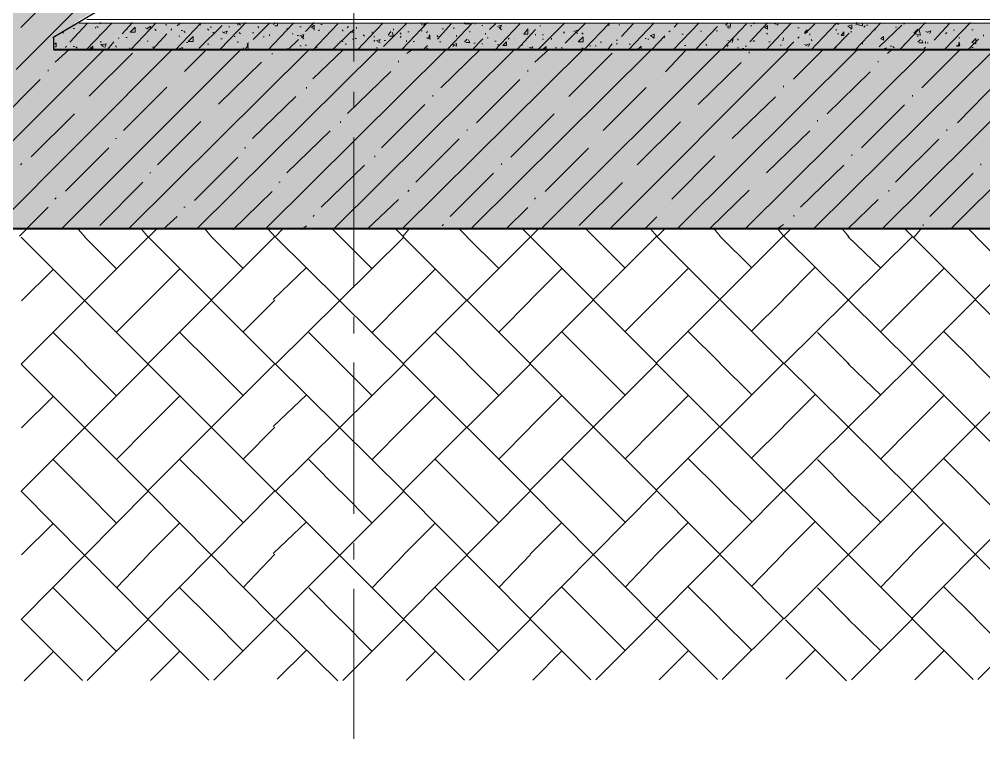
# Model space of a CAD drawing. Header units: millimetres. Extents: x -135211 to 49383, y -8033 to 228499.
# Drawn here: x -4711 to -1500, y 1045 to 3442 of the extents above; entities that cross this region are included whole.
import ezdxf

# ---------------------------------------------------------------- set-up
doc = ezdxf.new("R2010")
doc.units = ezdxf.units.MM
doc.layers.add('PDF _Геометрия', color=7, linetype='Continuous', true_color=0x1d1d1d)
doc.layers.add('PDF _Сплошная заливка', color=7, linetype='Continuous', true_color=0xffffff)

msp = doc.modelspace()

# ---------------------------------------------------------------- hatches: boundary and pattern name
at = {"layer": 'PDF _Сплошная заливка', "transparency": 33554559}
h = msp.add_hatch(color=256, dxfattribs=at)
h.paths.add_polyline_path([(-80645.6, 10962.5), (-80645.6, 10742.4), (-81547.2, 10742.4), (-81547.2, 10382.6), (-81543, 10382.6), (-81543, 10374.1), (-81538.8, 10374.1), (-81538.8, 10365.7), (-81534.5, 10365.7), (-81534.5, 10353), (-81530.3, 10353), (-81530.3, 10344.5), (-81526.1, 10344.5), (-81526.1, 10331.8), (-81521.8, 10331.8), (-81521.8, 10323.3), (-81517.6, 10323.3), (-81517.6, 10310.6), (-81513.4, 10310.6), (-81513.4, 10302.2), (-81509.1, 10302.2), (-81509.1, 10289.5), (-81504.9, 10289.5), (-81504.9, 10281), (-81500.7, 10281), (-81500.7, 10268.3), (-81496.4, 10268.3), (-81496.4, 10259.9), (-81492.2, 10259.9), (-81492.2, 10251.4), (-81488, 10251.4), (-81488, 10238.7), (-81483.7, 10238.7), (-81483.7, 10230.2), (-81479.5, 10230.2), (-81479.5, 10217.5), (-81475.3, 10217.5), (-81475.3, 10209.1), (-81471.1, 10209.1), (-81471.1, 10196.4), (-81466.8, 10196.4), (-81466.8, 10187.9), (-81462.6, 10187.9), (-81462.6, 10175.2), (-81458.4, 10175.2), (-81458.4, 10166.7), (-81454.1, 10166.7), (-81454.1, 10158.3), (-81428.7, 10166.7), (-81420.3, 10171), (-81407.6, 10175.2), (-81399.1, 10179.4), (-81386.4, 10183.7), (-81377.9, 10187.9), (-81365.2, 10192.1), (-81356.8, 10196.4), (-81344.1, 10200.6), (-81335.6, 10204.8), (-81322.9, 10209.1), (-81314.4, 10213.3), (-81301.7, 10217.5), (-81293.3, 10221.8), (-81280.6, 10226), (-81272.1, 10230.2), (-81259.4, 10234.5), (-81250.9, 10238.7), (-81238.2, 10242.9), (-81229.8, 10247.2), (-81217.1, 10251.4), (-81208.6, 10255.6), (-81195.9, 10259.9), (-81187.4, 10264.1), (-81174.7, 10268.3), (-81166.3, 10272.6), (-81153.6, 10276.8), (-81145.1, 10281), (-81132.4, 10285.2), (-81123.9, 10289.5), (-81111.2, 10293.7), (-81102.8, 10297.9), (-81090.1, 10302.2), (-81081.6, 10306.4), (-81068.9, 10310.6), (-81060.4, 10314.9), (-81047.7, 10319.1), (-81039.3, 10323.3), (-81026.6, 10327.6), (-81018.1, 10331.8), (-81005.4, 10336), (-80996.9, 10340.3), (-80984.2, 10344.5), (-80975.8, 10348.7), (-80950.4, 10357.2), (-80941.9, 10361.4), (-80929.2, 10365.7), (-80920.8, 10369.9), (-80908.1, 10374.1), (-80899.6, 10378.4), (-80886.9, 10382.6), (-80878.4, 10386.8), (-80865.7, 10391.1), (-80857.3, 10395.3), (-80844.6, 10399.5), (-80836.1, 10403.8), (-80823.4, 10408), (-80814.9, 10412.2), (-80802.2, 10416.5), (-80793.8, 10420.7), (-80781.1, 10424.9), (-80772.6, 10429.2), (-80759.9, 10433.4), (-80751.4, 10437.6), (-80738.7, 10441.9), (-80730.3, 10446.1), (-80717.6, 10450.3), (-80709.1, 10454.6), (-80696.4, 10458.8), (-80687.9, 10463), (-80675.2, 10467.3), (-80666.8, 10471.5), (-80654.1, 10475.7), (-80645.6, 10480), (-80632.9, 10484.2), (-80624.4, 10488.4), (-80611.7, 10492.7), (-80603.3, 10496.9), (-80590.6, 10501.1), (-80582.1, 10505.4), (-80569.4, 10509.6), (-80560.9, 10513.8), (-80548.2, 10518.1), (-80539.8, 10522.3), (-80527.1, 10526.5), (-80518.6, 10530.8), (-80505.9, 10535), (-80497.4, 10539.2), (-80472, 10547.7), (-80463.6, 10551.9), (-80450.9, 10556.2), (-80442.4, 10560.4), (-80429.7, 10564.6), (-80421.2, 10568.9), (-80408.6, 10573.1), (-80400.1, 10577.3), (-80387.4, 10581.6), (-80378.9, 10585.8), (-80366.2, 10590), (-80357.8, 10594.3), (-80345.1, 10598.5), (-80336.6, 10602.7), (-80323.9, 10607), (-80315.4, 10611.2), (-80302.7, 10615.4), (-80294.3, 10619.7), (-80281.6, 10623.9), (-80273.1, 10628.1), (-80260.4, 10632.4), (-80251.9, 10636.6), (-80239.2, 10640.8), (-80230.8, 10645.1), (-80218.1, 10649.3), (-80209.6, 10653.5), (-80196.9, 10657.8), (-80188.4, 10662), (-80175.7, 10666.2), (-80167.3, 10670.5), (-80154.6, 10674.7), (-80146.1, 10678.9), (-80133.4, 10683.2), (-80124.9, 10687.4), (-80112.2, 10691.6), (-80103.8, 10695.9), (-80091.1, 10700.1), (-80082.6, 10704.3), (-80069.9, 10708.6), (-80061.4, 10712.8), (-80048.7, 10717), (-80040.3, 10721.3), (-80027.6, 10725.5), (-79968.3, 10725.5), (-79968.3, 10962.5)])
h.paths.add_polyline_path([(-5237.7, 7131.6), (-5237.7, 6979.2), (-5538.2, 6979.2), (-5538.2, 6716.8), (-5796.5, 6716.8), (-5796.5, 6475.5), (-5550.9, 6475.5), (-5550.9, 6581.3), (-5538.2, 6585.5), (-4793.2, 6958.1), (-4784.8, 6958.1), (-4784.8, 6966.5), (-4810.2, 6991.9), (-4814.4, 6991.9), (-4814.4, 7000.4), (-4839.8, 7025.8), (-4844, 7025.8), (-4844, 7034.3), (-4869.4, 7059.7), (-4873.7, 7059.7), (-4873.7, 7068.1), (-4899.1, 7093.5), (-4903.3, 7093.5), (-4903.3, 7102), (-4932.9, 7131.6)])
h.paths.add_polyline_path([(-87846.1, 8223.7), (-87846.1, 7863.9), (-88739.2, 7863.9), (-88705.4, 7847), (-88701.1, 7842.8), (-88667.3, 7825.8), (-88663, 7821.6), (-88629.2, 7804.7), (-88624.9, 7800.4), (-88582.6, 7779.3), (-88578.4, 7775), (-88544.5, 7758.1), (-88540.3, 7753.9), (-88506.4, 7736.9), (-88502.2, 7732.7), (-88459.8, 7711.5), (-88455.6, 7707.3), (-88421.8, 7690.4), (-88417.5, 7686.1), (-88383.7, 7669.2), (-88379.4, 7665), (-88337.1, 7643.8), (-88332.9, 7639.6), (-88299, 7622.6), (-88294.8, 7618.4), (-88260.9, 7601.5), (-88256.7, 7597.3), (-88214.3, 7576.1), (-88210.1, 7571.9), (-88176.2, 7554.9), (-88172, 7550.7), (-88138.1, 7533.8), (-88133.9, 7529.5), (-88100, 7512.6), (-88095.8, 7508.4), (-88095.8, 7042.7), (-87596.3, 7042.7), (-87596.3, 7707.3), (-87587.8, 7711.5), (-87579.4, 7720), (-87570.9, 7724.2), (-87558.2, 7736.9), (-87549.7, 7741.2), (-87537, 7753.9), (-87528.6, 7758.1), (-87515.9, 7770.8), (-87507.4, 7775), (-87494.7, 7787.7), (-87486.2, 7792), (-87473.5, 7804.7), (-87465.1, 7808.9), (-87452.4, 7821.6), (-87443.9, 7825.8), (-87431.2, 7838.5), (-87422.7, 7842.8), (-87410, 7855.5), (-87401.6, 7859.7), (-87388.9, 7872.4), (-87380.4, 7876.6), (-87367.7, 7889.3), (-87359.3, 7893.6), (-87346.6, 7906.3), (-87338.1, 7910.5), (-87325.4, 7923.2), (-87316.9, 7927.4), (-87304.2, 7940.1), (-87295.8, 7944.4), (-87283.1, 7957.1), (-87274.6, 7961.3), (-87261.9, 7974), (-87253.4, 7978.2), (-87240.7, 7990.9), (-87232.3, 7995.2), (-87219.6, 8007.9), (-87211.1, 8012.1), (-87198.4, 8024.8), (-87189.9, 8029), (-87177.2, 8041.7), (-87168.8, 8046), (-87156.1, 8058.7), (-87147.6, 8062.9), (-87134.9, 8075.6), (-87126.4, 8079.8), (-87113.7, 8092.5), (-87105.3, 8096.8), (-87092.6, 8109.5), (-87084.1, 8113.7), (-87071.4, 8126.4), (-87062.9, 8130.6), (-87050.2, 8143.3), (-87041.8, 8147.5), (-87029.1, 8160.2), (-87020.6, 8164.5), (-87007.9, 8177.2), (-86999.4, 8181.4), (-86986.7, 8194.1), (-86978.3, 8198.3), (-86965.6, 8211), (-86957.1, 8215.3), (-86948.6, 8223.7)])
h.paths.add_polyline_path([(-263.8, 5616.2), (-263.8, 5396.1), (-14.1, 5396.1), (-14.1, 5616.2)])
h.paths.add_polyline_path([(-83346.3, 10022.8), (-83346.3, 9663), (-84247.9, 9663), (-84247.9, 9303.2), (-84243.7, 9303.2), (-84243.7, 9294.7), (-84239.5, 9294.7), (-84239.5, 9286.2), (-84235.2, 9286.2), (-84235.2, 9273.5), (-84231, 9273.5), (-84231, 9265.1), (-84226.8, 9265.1), (-84226.8, 9252.4), (-84222.5, 9252.4), (-84222.5, 9243.9), (-84218.3, 9243.9), (-84218.3, 9231.2), (-84214.1, 9231.2), (-84214.1, 9222.7), (-84209.8, 9222.7), (-84209.8, 9210.1), (-84205.6, 9210.1), (-84205.6, 9201.6), (-84201.4, 9201.6), (-84201.4, 9188.9), (-84197.1, 9188.9), (-84197.1, 9180.4), (-84192.9, 9180.4), (-84192.9, 9172), (-84188.7, 9172), (-84188.7, 9159.3), (-84184.4, 9159.3), (-84184.4, 9150.8), (-84180.2, 9150.8), (-84180.2, 9138.1), (-84176, 9138.1), (-84176, 9129.6), (-84171.7, 9129.6), (-84171.7, 9116.9), (-84167.5, 9116.9), (-84167.5, 9108.5), (-84163.3, 9108.5), (-84163.3, 9095.8), (-84159.1, 9095.8), (-84159.1, 9087.3), (-84154.8, 9087.3), (-84154.8, 9078.8), (-84142.1, 9083.1), (-84133.7, 9087.3), (-84121, 9091.5), (-84112.5, 9095.8), (-84099.8, 9100), (-84091.3, 9104.2), (-84078.6, 9108.5), (-84070.2, 9112.7), (-84057.5, 9116.9), (-84049, 9121.2), (-84036.3, 9125.4), (-84027.8, 9129.6), (-84015.1, 9133.9), (-84006.7, 9138.1), (-83994, 9142.3), (-83985.5, 9146.6), (-83972.8, 9150.8), (-83964.3, 9155), (-83951.6, 9159.3), (-83943.2, 9163.5), (-83930.5, 9167.7), (-83922, 9172), (-83909.3, 9176.2), (-83900.8, 9180.4), (-83888.1, 9184.7), (-83879.7, 9188.9), (-83867, 9193.1), (-83858.5, 9197.4), (-83845.8, 9201.6), (-83837.3, 9205.8), (-83824.6, 9210.1), (-83816.2, 9214.3), (-83803.5, 9218.5), (-83795, 9222.7), (-83782.3, 9227), (-83765.4, 9235.4), (-83752.7, 9239.7), (-83744.2, 9243.9), (-83731.5, 9248.1), (-83723, 9252.4), (-83710.3, 9256.6), (-83701.9, 9260.8), (-83689.2, 9265.1), (-83680.7, 9269.3), (-83668, 9273.5), (-83659.5, 9277.8), (-83646.8, 9282), (-83638.4, 9286.2), (-83625.7, 9290.5), (-83617.2, 9294.7), (-83604.5, 9298.9), (-83596.1, 9303.2), (-83583.4, 9307.4), (-83574.9, 9311.6), (-83562.2, 9315.9), (-83553.7, 9320.1), (-83541, 9324.3), (-83532.6, 9328.6), (-83519.9, 9332.8), (-83511.4, 9337), (-83498.7, 9341.3), (-83490.2, 9345.5), (-83477.5, 9349.7), (-83469.1, 9354), (-83456.4, 9358.2), (-83447.9, 9362.4), (-83435.2, 9366.7), (-83426.7, 9370.9), (-83414, 9375.1), (-83405.6, 9379.4), (-83397.1, 9379.4), (-83397.1, 8846), (-82897.6, 8846), (-82897.6, 9582.6), (-82872.2, 9591), (-82863.7, 9595.3), (-82851, 9599.5), (-82842.6, 9603.7), (-82829.9, 9608), (-82821.4, 9612.2), (-82808.7, 9616.4), (-82800.2, 9620.7), (-82787.5, 9624.9), (-82779.1, 9629.1), (-82766.4, 9633.4), (-82757.9, 9637.6), (-82745.2, 9641.8), (-82736.7, 9646.1), (-82724, 9650.3), (-82715.6, 9654.5), (-82702.9, 9658.8), (-82694.4, 9663), (-82681.7, 9667.2), (-82673.2, 9671.5), (-82660.5, 9675.7), (-82652.1, 9679.9), (-82639.4, 9684.2), (-82630.9, 9688.4), (-82618.2, 9692.6), (-82609.7, 9696.9), (-82597, 9701.1), (-82588.6, 9705.3), (-82575.9, 9709.6), (-82567.4, 9713.8), (-82554.7, 9718), (-82546.3, 9722.3), (-82533.6, 9726.5), (-82525.1, 9730.7), (-82512.4, 9735), (-82503.9, 9739.2), (-82491.2, 9743.4), (-82482.8, 9747.6), (-82470.1, 9751.9), (-82461.6, 9756.1), (-82448.9, 9760.3), (-82440.4, 9764.6), (-82427.7, 9768.8), (-82419.3, 9773), (-82406.6, 9777.3), (-82398.1, 9781.5), (-82385.4, 9785.7), (-82376.9, 9790), (-82364.2, 9794.2), (-82355.8, 9794.2), (-82355.8, 9806.9), (-82360, 9806.9), (-82360, 9819.6), (-82364.2, 9819.6), (-82364.2, 9828.1), (-82368.5, 9828.1), (-82368.5, 9840.8), (-82372.7, 9840.8), (-82372.7, 9849.2), (-82376.9, 9849.2), (-82376.9, 9861.9), (-82381.2, 9861.9), (-82381.2, 9870.4), (-82385.4, 9870.4), (-82385.4, 9883.1), (-82389.6, 9883.1), (-82389.6, 9895.8), (-82393.9, 9895.8), (-82393.9, 9904.3), (-82398.1, 9904.3), (-82398.1, 9917), (-82402.3, 9917), (-82402.3, 9925.4), (-82406.6, 9925.4), (-82406.6, 9938.1), (-82410.8, 9938.1), (-82410.8, 9946.6), (-82415, 9946.6), (-82415, 9959.3), (-82419.3, 9959.3), (-82419.3, 9972), (-82423.5, 9972), (-82423.5, 9980.5), (-82427.7, 9980.5), (-82427.7, 9993.2), (-82432, 9993.2), (-82432, 10001.6), (-82436.2, 10001.6), (-82436.2, 10014.3), (-82440.4, 10014.3), (-82440.4, 10022.8)])
h.paths.add_polyline_path([(-4568.9, 3770.6), (-4568.9, 3601.2), (-4848.3, 3601.2), (-4848.3, 3279.5), (-4602.7, 3279.5), (-4602.7, 3385.3), (-4577.3, 3398), (-4573.1, 3402.3), (-4556.2, 3410.7), (-4551.9, 3415), (-4535, 3423.4), (-4530.8, 3427.7), (-4513.8, 3436.1), (-4509.6, 3440.4), (-4492.7, 3448.8), (-4488.4, 3453.1), (-4471.5, 3461.5), (-4467.3, 3465.8), (-4450.3, 3474.2), (-4446.1, 3478.5), (-4429.2, 3486.9), (-4424.9, 3491.2), (-4408, 3499.6), (-4403.8, 3503.9), (-4386.8, 3512.3), (-4382.6, 3516.6), (-4365.7, 3525), (-4361.5, 3529.3), (-4344.5, 3537.7), (-4340.3, 3542), (-4323.4, 3550.4), (-4319.1, 3554.7), (-4302.2, 3563.1), (-4298, 3567.4), (-4281, 3575.8), (-4276.8, 3580.1), (-4259.9, 3588.5), (-4255.6, 3592.8), (-4238.7, 3601.2), (-4234.5, 3605.5), (-4217.5, 3613.9), (-4213.3, 3618.2), (-4196.4, 3626.6), (-4192.1, 3630.9), (-4175.2, 3639.3), (-4171, 3647.8), (-4192.1, 3669), (-4196.4, 3669), (-4196.4, 3677.4), (-4221.8, 3702.8), (-4226, 3702.8), (-4226, 3711.3), (-4251.4, 3736.7), (-4255.6, 3736.7), (-4255.6, 3745.2), (-4281, 3770.6)])
h.paths.add_polyline_path([(-5237.7, 11330.8), (-5237.7, 11178.4), (-5538.2, 11178.4), (-5538.2, 10962.5), (-5796.5, 10962.5), (-5796.5, 10725.5), (-5550.9, 10725.5), (-5550.9, 10780.5), (-5538.2, 10784.8), (-4793.2, 11157.3), (-4784.8, 11157.3), (-4784.8, 11165.7), (-4810.2, 11191.1), (-4814.4, 11191.1), (-4814.4, 11199.6), (-4839.8, 11225), (-4844, 11225), (-4844, 11233.5), (-4869.4, 11258.9), (-4873.7, 11258.9), (-4873.7, 11267.3), (-4899.1, 11292.7), (-4903.3, 11292.7), (-4903.3, 11301.2), (-4932.9, 11330.8)])
h.paths.add_polyline_path([(-79807.5, 6149.5), (-79807.5, 5772.8), (-79557.7, 5772.8), (-79557.7, 6149.5)])
h.paths.add_polyline_path([(-14.1, 12884.4), (-14.1, 13102), (-263.8, 13102), (-263.8, 12884.4)])
h.paths.add_polyline_path([(-263.8, 8905.3), (-263.8, 8685.1), (-14.1, 8685.1), (-14.1, 8905.3)])
h.paths.add_polyline_path([(-90546.8, 6716.8), (-90913.4, 6716.8), (-90913.4, 6475.5), (-90673.7, 6479.7), (-90661, 6484), (-90652.6, 6488.2), (-90639.9, 6492.4), (-90631.4, 6496.7), (-90618.7, 6500.9), (-90610.2, 6505.1), (-90597.5, 6509.4), (-90589.1, 6513.6), (-90576.4, 6517.8), (-90567.9, 6522.1), (-90555.2, 6526.3), (-90546.8, 6530.5), (-90534.1, 6534.7), (-90525.6, 6539), (-90512.9, 6543.2), (-90504.4, 6547.4), (-90491.7, 6551.7), (-90483.3, 6555.9), (-90470.6, 6560.1), (-90462.1, 6564.4), (-90449.4, 6568.6), (-90440.9, 6572.8), (-90428.2, 6577.1), (-90419.8, 6581.3), (-90407.1, 6585.5), (-90398.6, 6589.8), (-90385.9, 6594), (-90377.4, 6598.2), (-90364.7, 6602.5), (-90356.3, 6606.7), (-90343.6, 6610.9), (-90335.1, 6615.2), (-90322.4, 6619.4), (-90313.9, 6623.6), (-90301.2, 6627.9), (-90292.8, 6632.1), (-90280.1, 6636.3), (-90271.6, 6640.6), (-90258.9, 6644.8), (-90250.4, 6649), (-90237.7, 6653.3), (-90229.3, 6657.5), (-90216.6, 6661.7), (-90208.1, 6666), (-90195.4, 6670.2), (-90186.9, 6674.4), (-90174.2, 6678.7), (-90165.8, 6682.9), (-90153.1, 6687.1), (-90144.6, 6691.4), (-90131.9, 6695.6), (-90123.4, 6699.8), (-90110.7, 6704.1), (-90102.3, 6708.3), (-90089.6, 6712.5), (-90081.1, 6716.8), (-90068.4, 6721), (-90059.9, 6725.2), (-90047.3, 6729.5), (-90038.8, 6733.7), (-90026.1, 6737.9), (-90017.6, 6742.2), (-90004.9, 6746.4), (-89996.5, 6750.6), (-89983.8, 6754.9), (-89975.3, 6759.1), (-89962.6, 6763.3), (-89954.1, 6767.6), (-89941.4, 6771.8), (-89933, 6776), (-89920.3, 6780.3), (-89911.8, 6784.5), (-89899.1, 6788.7), (-89890.6, 6788.7), (-89890.6, 6797.2), (-89894.9, 6797.2), (-89894.9, 6805.7), (-89899.1, 6805.7), (-89899.1, 6814.1), (-89903.3, 6818.4), (-89907.6, 6818.4), (-89907.6, 6826.8), (-89911.8, 6826.8), (-89911.8, 6835.3), (-89916, 6839.5), (-89920.3, 6839.5), (-89920.3, 6848), (-89924.5, 6848), (-89924.5, 6856.5), (-89928.7, 6856.5), (-89928.7, 6864.9), (-89933, 6869.2), (-89937.2, 6869.2), (-89937.2, 6877.6), (-89941.4, 6877.6), (-89941.4, 6886.1), (-89945.7, 6890.3), (-89949.9, 6890.3), (-89949.9, 6898.8), (-89954.1, 6898.8), (-89954.1, 6907.3), (-89958.4, 6907.3), (-89958.4, 6915.7), (-89962.6, 6920), (-89966.8, 6920), (-89966.8, 6928.4), (-89971.1, 6928.4), (-89971.1, 6936.9), (-89975.3, 6941.1), (-89979.5, 6941.1), (-89979.5, 6949.6), (-89983.8, 6949.6), (-89983.8, 6958.1), (-89988, 6958.1), (-89988, 6966.5), (-89992.2, 6970.8), (-89996.5, 6970.8), (-89996.5, 6979.2), (-90000.7, 6979.2), (-90000.7, 6987.7), (-90004.9, 6991.9), (-90009.2, 6991.9), (-90009.2, 7000.4), (-90013.4, 7000.4), (-90013.4, 7008.9), (-90017.6, 7008.9), (-90017.6, 7017.3), (-90021.9, 7021.6), (-90026.1, 7021.6), (-90026.1, 7030), (-90030.3, 7030), (-90030.3, 7038.5), (-90034.6, 7042.7), (-90038.8, 7042.7), (-90038.8, 7051.2), (-90043, 7051.2), (-90043, 7059.7), (-90047.3, 7059.7), (-90047.3, 7068.1), (-90051.5, 7072.3), (-90055.7, 7072.3), (-90055.7, 7080.8), (-90059.9, 7080.8), (-90059.9, 7089.3), (-90064.2, 7093.5), (-90068.4, 7093.5), (-90068.4, 7102), (-90072.6, 7102), (-90072.6, 7110.4), (-90076.9, 7110.4), (-90076.9, 7118.9), (-90081.1, 7123.1), (-90085.3, 7123.1), (-90085.3, 7131.6), (-90089.6, 7131.6), (-90089.6, 7140.1), (-90093.8, 7144.3), (-90546.8, 7144.3)])
h = msp.add_hatch(color=256, dxfattribs=at)
h.paths.add_polyline_path([(-4848.3, 3343), (-4848.3, 3428.5), (-7594.2, 3428.5), (-7594.2, 3343)])
h.paths.add_polyline_path([(-103, 3343), (-103, 3428.5), (-4529.2, 3428.5), (-4539.2, 3423.4), (-4543.5, 3419.2), (-4560.4, 3410.7), (-4564.6, 3406.5), (-4581.6, 3398), (-4585.8, 3393.8), (-4602.7, 3385.3), (-4602.7, 3343)])
h = msp.add_hatch(color=256, dxfattribs=at)
h.paths.add_polyline_path([(-50950.6, 2746.2), (-50950.6, 3341.5), (-104045.4, 3341.5), (-104045.4, 2746.2)])
h.paths.add_polyline_path([(-26352.2, 3341.5), (-26352.2, 2746.2), (646.3, 2746.2), (646.3, 3341.5), (-4602.7, 3341.5), (-4602.7, 3279.5), (-4848.3, 3279.5), (-4848.3, 3341.5)])
h.paths.add_polyline_path([(-26398.8, 2746.2), (-26398.8, 3341.5), (-50899.8, 3341.5), (-50899.8, 2746.2)])

# ---------------------------------------------------------------- linework, layer by layer
at = {"layer": 'PDF _Геометрия', "color": 7, "lineweight": 40}
for points in [[(-96.7, 5392.7), (-96.7, 3339.6), (-4596.3, 3339.6)], [(-26349.7, 2744.6), (649.1, 2744.6), (649.1, 3341.5), (149.8, 3341.5)]]:
    msp.add_lwpolyline(points, dxfattribs=at)
at = {"layer": 'PDF _Геометрия', "color": 7, "lineweight": 9}
for points in [[(-3597.5, 3301.5), (-3597.5, 3801)], [(-4596.3, 3339.6), (-96.7, 3339.6), (-96.7, 3428.5), (-96.7, 3441.2), (-4486.9, 3441.2)], [(-96.7, 3428.5), (-4512.2, 3428.5)], [(251.1, 3341.6), (640.3, 3341.6), (640.3, 2744.7), (-104032.8, 2744.7)], [(-3597.5, 3149), (-3597.5, 3199.8)], [(-3597.5, 2547.9), (-3597.5, 3047.4)], [(-3597.5, 2395.5), (-3597.5, 2450.6)], [(-3597.5, 1794.4), (-3597.5, 2298.1)], [(-3597.5, 1642), (-3597.5, 1697)], [(-3597.5, 1045.1), (-3597.5, 1544.7)]]:
    msp.add_lwpolyline(points, dxfattribs=at)
at = {"layer": 'PDF _Геометрия', "lineweight": 9}
for points in [[(-4721.6, 3274.8), (-4255.6, 3740.4)], [(-4706.3, 3413.9), (-4562.7, 3557.8)], [(-4542.9, 3365.8), (-4483.7, 3429.3)], [(-4531.5, 3410.7), (-4527.6, 3410.7)], [(-4489.3, 3338.8), (-4404.7, 3427.7)], [(-4457.4, 3416), (-4457.4, 3411.8)], [(-4452.6, 3418.2), (-4448.6, 3414)], [(-4443.8, 3426.5), (-4439.8, 3430.7)], [(-4368.5, 3392.9), (-4334.6, 3431)], [(-4352.1, 3412.1), (-4352.1, 3407.9)], [(-4340.2, 3340.6), (-4255.6, 3429.5)], [(-4334.6, 3405.7), (-4334.6, 3405.7)], [(-4290.6, 3413.1), (-4281.9, 3408.9)], [(-4285.8, 3410.5), (-4273.1, 3419), (-4277.1, 3406.3)], [(-4259.5, 3408.4), (-4255.6, 3404.1)], [(-4224.4, 3422.7), (-4220.5, 3422.7)], [(-4206.9, 3405.5), (-4202.9, 3409.7)], [(-4202.9, 3426.6), (-4202.9, 3426.6)], [(-4191.2, 3340), (-4106.4, 3429)], [(-4185.3, 3419.5), (-4176.6, 3427.9)], [(-4176.6, 3426.1), (-4176.6, 3426.1)], [(-4171.8, 3404.8), (-4167.8, 3404.8)], [(-4112.3, 3345.3), (-4036.2, 3421.5)], [(-4110.4, 3422.9), (-4106.4, 3422.9)], [(-4084.1, 3409.6), (-4080.1, 3405.4)], [(-4075.3, 3415.6), (-4071.3, 3415.6)], [(-4042.1, 3341.9), (-3957.3, 3430.8)], [(-4013.9, 3416.8), (-4009.9, 3416.8)], [(-3983.6, 3422.3), (-3983.6, 3426.5)], [(-3978.8, 3426.9), (-3974.8, 3422.6)], [(-3933.1, 3374.2), (-3878.3, 3429.2)], [(-3917.4, 3417.2), (-3913.4, 3412.9)], [(-3884.3, 3338.8), (-3799.3, 3427.7)], [(-3864.7, 3422.8), (-3860.8, 3431.2)], [(-3860.7, 3420.3), (-3852, 3420.3), (-3852, 3428.7)], [(-3820.9, 3411.1), (-3816.9, 3406.8)], [(-3820.9, 3409.2), (-3816.9, 3409.2)], [(-3777, 3416.8), (-3773, 3416.8)], [(-3758.5, 3401.4), (-3729.1, 3431)], [(-3735.2, 3338.2), (-3650.2, 3427.1)], [(-3729.1, 3409.9), (-3729.1, 3405.6)], [(-3715.6, 3402.9), (-3711.6, 3407.1)], [(-3706.8, 3423.9), (-3702.8, 3423.9)], [(-3636.6, 3406.1), (-3632.6, 3401.9)], [(-3619.1, 3413.7), (-3615.1, 3417.9)], [(-3588.8, 3411.4), (-3588.8, 3415.6)], [(-3585.4, 3340), (-3501, 3428.9)], [(-3498.5, 3351.1), (-3422.1, 3427.3)], [(-3465.9, 3409.5), (-3465.9, 3405.2)], [(-3436.3, 3341.8), (-3351.9, 3430.8)], [(-3373.4, 3431.1), (-3369.4, 3422.6)], [(-3364.6, 3420), (-3360.6, 3428.5)], [(-3364.6, 3426.7), (-3360.6, 3422.4)], [(-3319.1, 3376), (-3272.9, 3426.8)], [(-3303.2, 3410.4), (-3299.2, 3410.4)], [(-3287.2, 3341.3), (-3202.7, 3430.2)], [(-3264.1, 3410.2), (-3264.1, 3414.5)], [(-3229, 3426.5), (-3229, 3430.7)], [(-3228.2, 3426.1), (-3211.5, 3426.1), (-3215.5, 3430.3)], [(-3193.9, 3425.8), (-3193.9, 3430)], [(-3171.6, 3421), (-3167.6, 3421)], [(-3145.3, 3407.5), (-3123.7, 3428.6)], [(-3129.4, 3338.2), (-3044.8, 3427.1)], [(-3119, 3417.9), (-3106.2, 3422.2), (-3110.2, 3409.5)], [(-3115, 3415.5), (-3106.2, 3407.1)], [(-3110.2, 3419.8), (-3106.2, 3419.8)], [(-3055.2, 3339.5), (-2992.1, 3407.2)], [(-2984.3, 3340), (-2895.6, 3428.8)], [(-2978.6, 3419.6), (-2974.6, 3419.6)], [(-2893.4, 3362.1), (-2825.4, 3429.9)], [(-2864.5, 3400.7), (-2851.7, 3405), (-2855.7, 3396.6)], [(-2831.3, 3339.5), (-2746.5, 3428.3)], [(-2807.9, 3412.6), (-2807.9, 3412.6)], [(-2790.3, 3416.5), (-2790.3, 3416.5)], [(-2750.5, 3422.2), (-2746.5, 3422.2)], [(-2728.9, 3411), (-2728.9, 3411)], [(-2715.4, 3423.4), (-2711.4, 3423.4)], [(-2705.9, 3384.4), (-2667.5, 3426.8)], [(-2682.2, 3341.3), (-2597.3, 3430.1)], [(-2548.7, 3399.5), (-2544.6, 3403.7)], [(-2533.2, 3340.7), (-2448.1, 3429.6)], [(-2531.2, 3415.9), (-2518.3, 3428.6)], [(-2458.9, 3341.8), (-2386.7, 3418)], [(-2374.5, 3337.6), (-2290.2, 3426.5)], [(-2360.4, 3421.6), (-2351.6, 3430.1)], [(-2355.7, 3419.1), (-2342.8, 3419.1), (-2342.8, 3427.5)], [(-2351.6, 3410.8), (-2351.6, 3415)], [(-2346.9, 3412.9), (-2342.8, 3412.9)], [(-2279.5, 3366.3), (-2220, 3429.8)], [(-2276.7, 3420.1), (-2272.7, 3420.1)], [(-2267.9, 3426.4), (-2263.9, 3430.7)], [(-2225.5, 3339.4), (-2141, 3428.3)], [(-2197.7, 3429.3), (-2193.7, 3425.1)], [(-2188.9, 3422.6), (-2184.9, 3426.8)], [(-2118.7, 3413.2), (-2114.7, 3413.2)], [(-2095.9, 3392.9), (-2062.1, 3426.7)], [(-2076.4, 3338.8), (-1991.9, 3427.7)], [(-1991.9, 3404.7), (-1991.9, 3409)], [(-1987.1, 3425.7), (-1983.1, 3425.7)], [(-1943.3, 3410.2), (-1939.2, 3410.2), (-1952.1, 3418.7), (-1939.2, 3423), (-1939.2, 3410.2)], [(-1927.3, 3340.6), (-1842.7, 3429.5)], [(-1925.7, 3422.6), (-1921.7, 3431.1), (-1925.7, 3426.9)], [(-1921.1, 3424.2), (-1904.1, 3419.9), (-1904.1, 3428.4)], [(-1899.4, 3415.5), (-1895.4, 3419.7)], [(-1890.6, 3422), (-1886.6, 3422)], [(-1877.8, 3409.1), (-1877.8, 3409.1)], [(-1864.3, 3406.4), (-1860.3, 3406.4)], [(-1848.3, 3350.1), (-1772.5, 3422.1)], [(-1794.1, 3415.8), (-1790.1, 3415.8)], [(-1778.3, 3342.5), (-1693.6, 3431.3)], [(-1767.8, 3426.1), (-1763.8, 3426.1), (-1763.8, 3430.4)], [(-1732.8, 3395.7), (-1719.9, 3408.3)], [(-1728.1, 3393.1), (-1711.1, 3388.9), (-1715.1, 3405.8)], [(-1693.6, 3409.8), (-1693.6, 3409.8)], [(-1665.5, 3372.4), (-1614.6, 3427.5)], [(-1629.2, 3341.9), (-1544.4, 3430.8)], [(-1601.1, 3405.9), (-1597.1, 3405.9)], [(-1539.7, 3407.1), (-1535.6, 3407.1)], [(-1509.3, 3404.7), (-1509.3, 3404.7)], [(-4566.6, 3396.9), (-4562.7, 3396.9)], [(-4553.9, 3373.2), (-4553.9, 3373.2)], [(-4443.8, 3390.3), (-4439.8, 3390.3)], [(-4396, 3393.7), (-4396, 3393.7)], [(-4382.4, 3378.8), (-4378.4, 3378.8)], [(-4356.1, 3380.6), (-4352.1, 3380.6)], [(-4267.2, 3342.3), (-4220.5, 3393.1)], [(-4255.6, 3389), (-4255.6, 3389)], [(-4180.6, 3385.6), (-4176.6, 3385.6)], [(-4163, 3402.2), (-4159.1, 3397.9)], [(-4066.5, 3398.4), (-4062.6, 3394.2)], [(-4040.2, 3376.8), (-4036.2, 3376.8)], [(-4036.2, 3400.2), (-4027.5, 3395.9)], [(-4031.4, 3397.6), (-4018.7, 3401.8), (-4022.7, 3393.3)], [(-3996.3, 3384.4), (-3992.4, 3384.4)], [(-3978.8, 3397.3), (-3974.8, 3393)], [(-3934.9, 3396.4), (-3930.9, 3396.4)], [(-3899.8, 3383), (-3895.9, 3383)], [(-3878.3, 3391.1), (-3878.3, 3386.9)], [(-3815.9, 3340.8), (-3781.8, 3374.6)], [(-3803.3, 3393.8), (-3799.3, 3393.8)], [(-3785.8, 3387.3), (-3781.8, 3387.3)], [(-3776.9, 3387), (-3764.2, 3391.2), (-3768.2, 3378.5)], [(-3773, 3384.6), (-3764.2, 3376.1)], [(-3768.2, 3384.6), (-3764.2, 3384.6)], [(-3685.3, 3381.2), (-3685.3, 3381.2)], [(-3665.9, 3342.1), (-3606.3, 3401.3)], [(-3601.5, 3375.8), (-3597.5, 3375.8)], [(-3592.7, 3377.5), (-3588.8, 3377.5)], [(-3566.4, 3389.6), (-3562.4, 3385.4)], [(-3536.1, 3400), (-3536.1, 3395.7)], [(-3531.3, 3382.8), (-3527.3, 3382.8)], [(-3531.3, 3367.8), (-3527.3, 3372)], [(-3522.5, 3369.8), (-3509.8, 3374), (-3513.8, 3365.6)], [(-3483.4, 3388.4), (-3474.7, 3401.2)], [(-3478.7, 3385.9), (-3465.9, 3385.9), (-3469.9, 3398.6)], [(-3443.6, 3396.2), (-3439.6, 3392)], [(-3443.6, 3381.1), (-3439.6, 3385.4)], [(-3417.3, 3399.9), (-3413.3, 3399.9)], [(-3373.4, 3403.3), (-3369.4, 3403.3)], [(-3355.8, 3396.8), (-3351.9, 3401.1)], [(-3355.8, 3379.7), (-3343.1, 3375.5), (-3347.1, 3388.2)], [(-3351.8, 3377.4), (-3343.1, 3385.9), (-3347.1, 3390.1)], [(-3320.7, 3387.7), (-3316.8, 3383.5)], [(-3255.3, 3388.9), (-3255.3, 3384.7)], [(-3229, 3367), (-3220.3, 3375.5)], [(-3224.2, 3364.4), (-3211.5, 3364.4), (-3215.5, 3373)], [(-3211.5, 3402.6), (-3211.5, 3398.3)], [(-3205.9, 3338.2), (-3167.6, 3376.3)], [(-3158.8, 3391.2), (-3158.8, 3395.5)], [(-3154, 3380.2), (-3150.1, 3380.2)], [(-3083.9, 3375.1), (-3079.9, 3379.3)], [(-3062.3, 3379), (-3062.3, 3379)], [(-3018.4, 3388.9), (-3018.4, 3388.9)], [(-2992.1, 3388.4), (-2992.1, 3392.7)], [(-2969.8, 3389.8), (-2965.8, 3389.8)], [(-2969.8, 3375.2), (-2965.8, 3375.2)], [(-2939.5, 3379), (-2939.5, 3374.7)], [(-2899.6, 3399.3), (-2895.6, 3399.3)], [(-2899.6, 3396.9), (-2895.6, 3396.9)], [(-2860.5, 3398.4), (-2851.7, 3394.2)], [(-2838.2, 3396.2), (-2834.2, 3392)], [(-2724.1, 3372.7), (-2720.1, 3372.7)], [(-2627.6, 3377.5), (-2623.6, 3377.5)], [(-2618.8, 3375.5), (-2614.8, 3375.5)], [(-2604.7, 3340.6), (-2562.2, 3387.1)], [(-2566.2, 3380.6), (-2562.2, 3380.6)], [(-2535.9, 3390.8), (-2535.9, 3390.8)], [(-2504.8, 3392.5), (-2500.8, 3392.5)], [(-2443.4, 3401.7), (-2439.4, 3401.7)], [(-2390.7, 3403), (-2386.7, 3403)], [(-2346.9, 3368.1), (-2334.1, 3376.6), (-2338.1, 3363.9)], [(-2320.5, 3376.2), (-2316.5, 3372)], [(-2224, 3396), (-2220, 3391.7)], [(-2171.4, 3371.9), (-2167.4, 3371.9)], [(-2167.4, 3375.6), (-2167.4, 3379.9)], [(-2118.7, 3379.3), (-2114.7, 3383.6)], [(-2097.2, 3376.7), (-2097.2, 3376.7)], [(-2079.6, 3389), (-2079.6, 3393.3)], [(-2074.9, 3374.2), (-2070.9, 3370.1)], [(-2002.8, 3340.4), (-1948, 3395.4)], [(-1987.1, 3393.7), (-1983.1, 3393.7)], [(-1965.6, 3389.1), (-1965.6, 3389.1)], [(-1943.3, 3399.5), (-1939.2, 3399.5)], [(-1816.4, 3372.1), (-1816.4, 3372.1)], [(-1719.9, 3382.9), (-1719.9, 3387.2)], [(-1719.2, 3365.8), (-1711.1, 3374.3)], [(-1715.2, 3363.3), (-1702.3, 3363.3), (-1706.4, 3371.8)], [(-1692.9, 3401.5), (-1684.8, 3397.3)], [(-1688.9, 3399), (-1676, 3403.3), (-1680.1, 3394.8)], [(-1627.4, 3393.7), (-1623.4, 3398)], [(-1592.3, 3382.8), (-1588.3, 3382.8)], [(-1583.5, 3380.3), (-1579.5, 3380.3)], [(-1552, 3341.3), (-1518.1, 3375.3)], [(-1544.4, 3388.4), (-1544.4, 3388.4)], [(-1500.5, 3385.3), (-1500.5, 3389.5)], [(-4799.7, 2742.6), (-4202.9, 3339.5)], [(-4592.9, 3358.8), (-4589, 3363), (-4589, 3350.3), (-4592.9, 3350.3)], [(-4591.7, 3299.3), (-4545.1, 3341.6)], [(-4571.8, 2742.9), (-3974.8, 3339.9)], [(-4557.9, 3347.8), (-4553.9, 3352)], [(-4531.5, 3351.5), (-4527.6, 3351.5)], [(-4522.8, 3349.5), (-4518.8, 3345.2)], [(-4439.8, 3364.8), (-4439.8, 3369.1)], [(-4439.8, 3358.6), (-4431.1, 3350.2)], [(-4434.9, 3356.1), (-4422.3, 3360.3), (-4426.2, 3347.6)], [(-4426.2, 3343.3), (-4422.3, 3339.1)], [(-4417.3, 3341), (-4396, 3366.4)], [(-4391.1, 3353.5), (-4387.2, 3349.3)], [(-4347.9, 2743.2), (-3746.7, 3340.1)], [(-4285.9, 3368.4), (-4281.9, 3368.4)], [(-4268.3, 3349.2), (-4264.4, 3349.2)], [(-4220.5, 3356.9), (-4220.5, 3356.9)], [(-4185.4, 3345.9), (-4185.4, 3341.6)], [(-4180.5, 3343.1), (-4167.8, 3347.3), (-4167.8, 3338.9)], [(-4167.8, 3343.1), (-4167.8, 3343.1)], [(-4161, 3267.7), (-4088.9, 3339.7)], [(-4154.3, 3363.9), (-4150.3, 3363.9)], [(-4120.1, 2743.5), (-3518.6, 3340.4)], [(-4084.1, 3358.9), (-4080.1, 3358.9)], [(-3983.6, 3363), (-3983.6, 3367.2)], [(-3966, 3342.1), (-3966, 3346.3)], [(-3961.2, 3339.3), (-3948.5, 3356.2)], [(-3948.5, 3341.7), (-3952.5, 3358.6), (-3948.5, 3362.9)], [(-3891.4, 2743.7), (-3290.4, 3340.6)], [(-3820.9, 3343.3), (-3816.9, 3343.3)], [(-3777, 3353.3), (-3773, 3353.3)], [(-3759.4, 3355.3), (-3755.5, 3355.3)], [(-3734.4, 3242.9), (-3632.6, 3340.2)], [(-3720.4, 3346.2), (-3720.4, 3350.4)], [(-3667.7, 3368.2), (-3667.7, 3368.2)], [(-3663.5, 2744), (-3062.3, 3340.9)], [(-3636.6, 3367.5), (-3632.6, 3367.5)], [(-3623.9, 3357), (-3623.9, 3361.2)], [(-3522.5, 3346.5), (-3518.6, 3346.5)], [(-3518.5, 3367.4), (-3509.8, 3363.2)], [(-3496.2, 3371.4), (-3492.2, 3371.4)], [(-3435.7, 2744.3), (-2834.2, 3341.1), (-2834.2, 3345.3), (-2838.2, 3345.3)], [(-3422.1, 3370.5), (-3422.1, 3366.3)], [(-3421.2, 3327.8), (-3404.5, 3340.5)], [(-3399.7, 3367.6), (-3395.7, 3367.6)], [(-3364.6, 3341.8), (-3351.9, 3354.5)], [(-3355.8, 3341.8), (-3351.9, 3346.1)], [(-3334.3, 3364.5), (-3334.3, 3364.5)], [(-3312, 3366.4), (-3308, 3366.4)], [(-3308, 3213.7), (-3176.4, 3340.8)], [(-3268.1, 3350.9), (-3264.1, 3355.1)], [(-3237.8, 3356.5), (-3237.8, 3356.5)], [(-3211.5, 3360.2), (-3211.5, 3360.2)], [(-3207, 2744.5), (-2606.1, 3341.4)], [(-3197.9, 3362.3), (-3193.9, 3362.3)], [(-3171.6, 3359.4), (-3167.6, 3359.4)], [(-3127.7, 3369.3), (-3123.7, 3369.3)], [(-3119, 3356.5), (-3115, 3356.5)], [(-3040, 3355), (-3036, 3355)], [(-3018.4, 3350.3), (-3018.4, 3350.3)], [(-3013.7, 3346.3), (-3000.9, 3350.5), (-3004.9, 3342.1)], [(-3009.7, 3344.1), (-3009.7, 3339.9)], [(-2994.6, 3298.7), (-2948.3, 3341)], [(-2925.9, 3346.6), (-2921.9, 3346.6)], [(-2904.4, 3344.4), (-2904.4, 3348.6)], [(-2869.3, 3369.1), (-2869.3, 3369.1)], [(-2838.2, 3343), (-2834.2, 3343)], [(-2834.2, 3341.1), (-2834.2, 3341.1)], [(-2811.9, 3353.3), (-2807.9, 3353.3)], [(-2794.3, 3353), (-2790.3, 3353)], [(-2776.8, 3365.3), (-2772.8, 3365.3)], [(-2754.5, 3339.2), (-2737.7, 3360.4)], [(-2746.4, 2742.7), (-2149.8, 3339.5)], [(-2737.7, 3343.5), (-2737.7, 3339.2)], [(-2724.1, 3360.1), (-2720.1, 3360.1)], [(-2720.1, 3366.7), (-2720.1, 3366.7)], [(-2680.3, 3359.2), (-2676.3, 3359.2)], [(-2654, 3339.7), (-2641.2, 3352.5), (-2641.2, 3339.7)], [(-2588.5, 3358), (-2588.5, 3358)], [(-2522.5, 2743), (-1921.7, 3339.8)], [(-2496, 3354.3), (-2492, 3354.3)], [(-2443.4, 3342.4), (-2439.4, 3342.4)], [(-2425.8, 3358.9), (-2421.8, 3354.8)], [(-2395.5, 3348.1), (-2395.5, 3348.1)], [(-2355.6, 3351.5), (-2351.6, 3355.7)], [(-2351.7, 3370.6), (-2342.8, 3366.4)], [(-2320.5, 3346.6), (-2316.5, 3346.6)], [(-2303, 3344.4), (-2299, 3344.4)], [(-2294.7, 2743.2), (-1693.6, 3340.1)], [(-2294.2, 3352.7), (-2290.2, 3352.7)], [(-2267.9, 3367.2), (-2263.9, 3371.4)], [(-2215.3, 3366.1), (-2211.2, 3366.1)], [(-2211.2, 3340.7), (-2211.2, 3340.7)], [(-2176.1, 3357), (-2176.1, 3352.8)], [(-2158, 3341.6), (-2132.3, 3366.9)], [(-2133.1, 3242.4), (-2035.8, 3339.7)], [(-2097.2, 3357.7), (-2088.4, 3353.4)], [(-2092.5, 3355.1), (-2079.6, 3359.4), (-2083.6, 3350.9)], [(-2066.8, 2743.4), (-1465.4, 3340.4)], [(-1995.9, 3345.4), (-1991.9, 3349.6)], [(-1904.1, 3358.8), (-1904.1, 3363)], [(-1838.1, 2743.8), (-1237.3, 3340.6)], [(-1834, 3342.2), (-1825.2, 3346.4), (-1825.2, 3337.9)], [(-1834, 3342.4), (-1834, 3338.1)], [(-1820.5, 3327.3), (-1807.6, 3340)], [(-1811.7, 3352.7), (-1807.6, 3352.7)], [(-1802.9, 3350.6), (-1798.9, 3346.3)], [(-1763.8, 3356), (-1763.8, 3360.3)], [(-1706.3, 3213.3), (-1579.5, 3340.2)], [(-1701.6, 3340.1), (-1693.6, 3348.6)], [(-1693.6, 3363.1), (-1693.6, 3367.4)], [(-1693.6, 3365.5), (-1693.6, 3361.3)], [(-1688.8, 3363.4), (-1684.8, 3363.4)], [(-1610.2, 2744), (-1009.2, 3340.9)], [(-1592.4, 3352.9), (-1579.5, 3352.9), (-1583.5, 3365.6)], [(-1587.6, 3350.6), (-1579.5, 3363.3)], [(-1539.7, 3347.9), (-1535.6, 3347.9)], [(-5028.3, 2742.4), (-4431.1, 3339.3)], [(-4478.5, 3185.5), (-4334.6, 3329.4)], [(-3869.5, 3325.1), (-3869.5, 3329.3)], [(-2975.1, 2742.5), (-2377.9, 3339.3)], [(-2881.8, 3185), (-2737.7, 3328.9)], [(-2559.4, 3267.2), (-2492, 3339.2)], [(-2281.4, 3329.4), (-2281.4, 3333.7)], [(-4048.2, 3158.8), (-3904.6, 3298.5)], [(-3448.4, 3299), (-3448.4, 3303.2)], [(-2451.5, 3158.3), (-2307.8, 3297.9)], [(-1851.5, 3298.5), (-1851.5, 3302.7)], [(-4615.3, 3268.6), (-4615.3, 3272.8)], [(-3618.8, 3127.8), (-3474.7, 3267.5)], [(-3018.4, 3268.1), (-3018.4, 3272.3)], [(-2022, 3127.3), (-1877.8, 3267)], [(-4785.2, 3097.4), (-4641.6, 3241.3)], [(-4364.5, 3071.4), (-4220.5, 3215.3)], [(-4185.4, 3241.9), (-4185.4, 3241.9)], [(-3755.5, 3210.9), (-3755.5, 3215.2)], [(-3188.5, 3096.9), (-3044.8, 3240.8)], [(-2767.8, 3070.8), (-2623.6, 3214.8)], [(-2588.5, 3241.3), (-2588.5, 3241.3)], [(-2167.4, 3215.3), (-2167.4, 3219.5)], [(-1587.7, 3096.4), (-1447.9, 3240.3)], [(-3934.3, 3044.7), (-3790.6, 3184.3)], [(-3334.3, 3184.9), (-3334.3, 3189.1)], [(-2337.6, 3044.1), (-2193.7, 3183.8)], [(-1737.4, 3184.4), (-1737.4, 3188.6)], [(-4501.3, 3158.7), (-4501.3, 3158.7)], [(-3504.8, 3013.7), (-3360.6, 3157.6)], [(-2904.4, 3158.1), (-2904.4, 3158.1)], [(-1907.3, 3013.2), (-1763.8, 3157.1)], [(-4671.3, 2983.2), (-4527.6, 3127.2)], [(-4071.3, 3127.7), (-4071.3, 3127.7)], [(-3074.6, 2982.7), (-2930.7, 3126.6)], [(-2474.5, 3127.1), (-2474.5, 3127.1)], [(-4250.6, 2957.2), (-4106.4, 3101.1)], [(-3641.4, 3096.7), (-3641.4, 3101)], [(-2653.9, 2956.7), (-2509.6, 3100.6)], [(-2053.3, 3101.1), (-2053.3, 3105.3)], [(-3820.3, 2930.5), (-3676.5, 3070.2)], [(-3220.3, 3070.7), (-3220.3, 3074.9)], [(-2223.6, 2930), (-2079.6, 3069.6)], [(-1623.4, 3070.1), (-1623.4, 3074.4)], [(-4391.1, 3044.5), (-4387.2, 3044.5)], [(-3390.9, 2899.5), (-3246.6, 3043.5)], [(-2790.3, 3044), (-2790.3, 3044)], [(-1793.4, 2899), (-1649.7, 3042.9)], [(-4557.3, 2869), (-4413.5, 3013)], [(-3961.2, 3013.5), (-3957.3, 3013.5)], [(-3527.3, 2982.6), (-3527.3, 2986.8)], [(-2960.6, 2868.5), (-2816.6, 3012.5)], [(-2539.1, 2842.5), (-2395.5, 2986.4)], [(-2360.4, 3013), (-2360.4, 3013)], [(-1939.2, 2987), (-1939.2, 2991.2)], [(-4707, 2957.1), (-4703.1, 2961.3)], [(-4127.9, 2838), (-3983.6, 2982)], [(-3706.4, 2816.3), (-3562.4, 2956)], [(-3106.2, 2956.5), (-3106.2, 2960.8)], [(-2109.7, 2815.8), (-1965.6, 2955.5)], [(-1509.3, 2956), (-1509.3, 2960.2)], [(-4277.1, 2930.4), (-4273.1, 2930.4)], [(-3276.2, 2785.3), (-3132.5, 2929.3)], [(-2676.3, 2929.8), (-2676.3, 2929.8)], [(-1679.4, 2784.8), (-1535.6, 2928.7)], [(-4443.4, 2754.9), (-4299.5, 2898.8)], [(-3847.2, 2899.4), (-3843.2, 2899.4)], [(-2846.7, 2754.4), (-2702.6, 2898.3)], [(-2246.3, 2898.8), (-2246.3, 2898.8)], [(-4000.5, 2740.9), (-3869.5, 2867.8)], [(-3417.3, 2868.4), (-3413.3, 2872.6)], [(-2412.4, 2745.2), (-2281.4, 2872.2)], [(-1816.4, 2867.9), (-1816.4, 2872.1)], [(-4592.9, 2842.9), (-4589, 2847.1)], [(-3550.3, 2744.5), (-3448.4, 2841.8)], [(-2996.1, 2842.3), (-2992.1, 2846.6)], [(-1953, 2743.9), (-1851.5, 2841.3)], [(-4687.1, 2743.6), (-4615.3, 2815.7)], [(-4163, 2816.2), (-4159.1, 2816.2)], [(-3090.3, 2743.2), (-3018.4, 2815.1)], [(-2562.2, 2815.7), (-2562.2, 2815.7)], [(-4232.1, 2742.3), (-4185.4, 2784.7)], [(-3733.1, 2785.2), (-3729.1, 2789.4)], [(-2631, 2741.8), (-2588.5, 2784.2)], [(-2132.3, 2784.7), (-2132.3, 2788.9)], [(-3772.1, 2741), (-3755.5, 2753.7)], [(-3303.2, 2754.2), (-3299.2, 2758.5)], [(-2184.2, 2745.4), (-2167.4, 2758.1)], [(-1702.3, 2753.7), (-1702.3, 2758)]]:
    msp.add_lwpolyline(points, dxfattribs=at)
at = {"layer": 'PDF _Геометрия', "color": 7, "lineweight": 30}
for points in [[(-4167.8, 3637.6), (-4599.3, 3379.4)], [(-4597.8, 3378.3), (-4597.8, 3340.2)]]:
    msp.add_lwpolyline(points, dxfattribs=at)
at = {"layer": 'PDF _Геометрия', "lineweight": 9}
for points in [[(-4325.8, 3398.9), (-4342.4, 3398.9), (-4325.8, 3415.8)], [(-3729.1, 3422.5), (-3729.1, 3409.9), (-3737.9, 3414.1)], [(-3597.5, 3407.3), (-3597.5, 3398.8), (-3606.3, 3398.8)], [(-3018.4, 3392.7), (-3031.2, 3392.7), (-3018.4, 3409.6)], [(-2220, 3421.4), (-2220, 3408.7), (-2228.8, 3412.9)], [(-2088.4, 3406.1), (-2088.4, 3397.6), (-2097.2, 3397.6)], [(-4132.8, 3367.8), (-4149.4, 3367.8), (-4132.8, 3384.8)], [(-2834.2, 3366.5), (-2851, 3366.5), (-2834.2, 3383.5)], [(-2597.3, 3392.1), (-2597.3, 3379.3), (-2610.1, 3387.8)], [(-1965.6, 3399.9), (-1965.6, 3387.2), (-1974.4, 3387.2)], [(-1834, 3384.7), (-1834, 3372), (-1842.8, 3376.2)], [(-1526.9, 3360.4), (-1539.8, 3364.6), (-1526.9, 3377.3)], [(-4466.2, 3352.7), (-4466.2, 3344.2), (-4474.8, 3344.2)], [(-4343.3, 3346.6), (-4343.3, 3342.4)], [(-3255.3, 3361.1), (-3255.3, 3352.6), (-3268.1, 3356.8)], [(-3088.6, 3366.8), (-3088.6, 3354.1), (-3101.4, 3354.1)], [(-2957, 3351.5), (-2957, 3343.1), (-2965.8, 3343.1)]]:
    msp.add_lwpolyline(points, close=True, dxfattribs=at)
at = {"layer": 'PDF _Геометрия', "color": 28, "lineweight": 9, "true_color": 0x0e0e0e}
for points in [[(-4710.7, 2719.7), (-4685.5, 2745.1)], [(-4705.1, 1442.2), (-4281.9, 1869.8), (-4705.1, 2293.1), (-4281.9, 2716.4), (-4303.3, 2741.9)], [(-4492.5, 2715.8), (-4513.8, 2741.2)], [(-4283.7, 1443.5), (-3860.8, 1871), (-4283.7, 2294.4), (-3860.8, 2717.7), (-3882.2, 2743.1)], [(-4280.9, 2715.9), (-4255.6, 2741.3)], [(-4071.3, 2717), (-4092.7, 2742.5)], [(-3859.8, 2717.2), (-3834.4, 2742.6)], [(-3858.4, 1442.1), (-3430.8, 1869.7), (-3858.4, 2293), (-3430.8, 2716.3), (-3456.3, 2741.7)], [(-3641.4, 2715.7), (-3666.8, 2741.1)], [(-3434.8, 2718.3), (-3413.3, 2743.8)], [(-3433, 1443.4), (-3009.7, 1870.9), (-3433, 2294.3), (-3009.7, 2717.5), (-3035.2, 2742.9)], [(-3220.3, 2716.9), (-3245.8, 2742.4)], [(-3011.6, 1444.6), (-2588.5, 1872.2), (-3011.6, 2295.4), (-2588.5, 2718.8), (-2609.4, 2744.2)], [(-3008.9, 2717), (-2983.4, 2742.4)], [(-2799.1, 2718.2), (-2824.7, 2743.6)], [(-2591, 1445.8), (-2167.4, 1873.3), (-2591, 2296.7), (-2167.4, 2720), (-2188.3, 2745.4)], [(-2587.8, 2718.3), (-2562.2, 2743.7)], [(-2377.9, 2719.4), (-2398.8, 2744.8)], [(-2166.8, 2719.5), (-2141, 2744.9)], [(-2164.9, 1444.5), (-1737.4, 1872), (-2164.9, 2295.4), (-1737.4, 2718.6), (-1762.4, 2744.1)], [(-1948, 2715.7), (-1968.9, 2741.1)], [(-1739.5, 1445.7), (-1316.3, 1873.3), (-1739.5, 2296.6), (-1316.3, 2719.9), (-1341.4, 2745.3)], [(-1732.1, 2715.8), (-1711.1, 2741.2)], [(-1526.9, 2719.3), (-1551.9, 2744.7)], [(-4485.2, 1239), (-4281.9, 1442.2), (-4705.1, 1869.8), (-4281.9, 2293.1), (-4705.1, 2716.4)], [(-4387.2, 2610.3), (-4493.1, 2716.2)], [(-4063.9, 1240.2), (-3860.8, 1443.5), (-4283.7, 1871), (-3860.8, 2294.4), (-4283.7, 2717.7)], [(-4281.9, 2716.4), (-4281.9, 2716.4)], [(-4281.9, 2716.4), (-4281.9, 2716.4)], [(-3966, 2611.6), (-4071.5, 2717.3)], [(-3860.8, 2717.7), (-3860.8, 2717.7)], [(-3860.8, 2717.7), (-3860.8, 2717.7)], [(-3633.9, 1238.9), (-3430.8, 1442.1), (-3858.4, 1869.7), (-3430.8, 2293), (-3858.4, 2716.3)], [(-3536.1, 2610.2), (-3641.9, 2716)], [(-3212.6, 1240.2), (-3009.7, 1443.4), (-3433, 1870.9), (-3009.7, 2294.3), (-3433, 2717.5)], [(-3430.8, 2716.3), (-3430.8, 2716.3)], [(-3430.8, 2716.3), (-3430.8, 2716.3)], [(-3115, 2611.4), (-3221.1, 2717.2)], [(-2792.1, 1241.4), (-2588.5, 1444.6), (-3011.6, 1872.2), (-2588.5, 2295.4), (-3011.6, 2718.8)], [(-3009.7, 2717.5), (-3009.7, 2717.5)], [(-3009.7, 2717.5), (-3009.7, 2717.5)], [(-2693.8, 2612.6), (-2799.5, 2718.5)], [(-2370.8, 1242.7), (-2167.4, 1445.8), (-2591, 1873.3), (-2167.4, 2296.7), (-2591, 2720)], [(-2588.5, 2718.8), (-2588.5, 2718.8)], [(-2588.5, 2718.8), (-2588.5, 2718.8)], [(-2272.7, 2613.9), (-2378.7, 2719.7)], [(-2167.4, 2720), (-2167.4, 2720)], [(-2167.4, 2720), (-2167.4, 2720)], [(-1940.7, 1241.3), (-1737.4, 1444.5), (-2164.9, 1872), (-1737.4, 2295.4), (-2164.9, 2718.6)], [(-1842.7, 2612.6), (-1953.1, 2718.4)], [(-1519.4, 1242.5), (-1316.3, 1445.7), (-1739.5, 1873.3), (-1316.3, 2296.6), (-1739.5, 2719.9)], [(-1737.4, 2718.6), (-1737.4, 2718.6)], [(-1737.4, 2718.6), (-1737.4, 2718.6)], [(-1421.6, 2613.8), (-1527.5, 2719.6)], [(-4703.5, 2503.9), (-4597.8, 2609.7)], [(-4282.7, 2505.1), (-4176.6, 2610.9)], [(-3865.9, 2508.7), (-3755.5, 2614.5)], [(-3431.5, 2504.9), (-3325.5, 2610.8)], [(-3009.9, 2506.2), (-2904.4, 2612)], [(-2589.1, 2507.4), (-2483.2, 2613.2)], [(-2168.3, 2508.6), (-2062.1, 2614.4)], [(-1737.9, 2507.3), (-1632.1, 2613.2)], [(-4387.9, 2398.9), (-4281.9, 2504.7)], [(-3966.3, 2400.2), (-3860.8, 2506)], [(-3536.7, 2398.8), (-3430.8, 2504.7)], [(-3115.1, 2400), (-3009.7, 2505.9)], [(-2694.3, 2401.3), (-2588.5, 2507.2)], [(-2273.5, 2402.5), (-2167.4, 2508.4)], [(-1843.1, 2401.2), (-1737.4, 2507)], [(-4492.5, 2292.5), (-4598.3, 2398.3)], [(-4071.3, 2293.7), (-4177.5, 2399.6)], [(-3641.4, 2292.4), (-3747.1, 2398.2)], [(-3220.3, 2293.6), (-3326.3, 2399.5)], [(-2799.1, 2294.8), (-2904.7, 2400.7)], [(-2377.9, 2296.1), (-2483.9, 2401.9)], [(-1948, 2292.4), (-2053.5, 2398.2)], [(-1526.9, 2296), (-1632.7, 2401.8)], [(-4387.2, 2187), (-4493.1, 2292.8)], [(-4281.9, 2293.1), (-4281.9, 2293.1)], [(-4281.9, 2293.1), (-4281.9, 2293.1)], [(-3966, 2188.2), (-4071.5, 2294)], [(-3860.8, 2294.4), (-3860.8, 2294.4)], [(-3860.8, 2294.4), (-3860.8, 2294.4)], [(-3536.1, 2186.9), (-3641.9, 2292.7)], [(-3430.8, 2293), (-3430.8, 2293)], [(-3430.8, 2293), (-3430.8, 2293)], [(-3115, 2188.1), (-3221.1, 2293.9)], [(-3009.7, 2294.3), (-3009.7, 2294.3)], [(-3009.7, 2294.3), (-3009.7, 2294.3)], [(-2693.8, 2189.3), (-2799.5, 2295.2)], [(-2588.5, 2295.4), (-2588.5, 2295.4)], [(-2588.5, 2295.4), (-2588.5, 2295.4)], [(-2272.7, 2190.6), (-2378.7, 2296.3)], [(-2167.4, 2296.7), (-2167.4, 2296.7)], [(-2167.4, 2296.7), (-2167.4, 2296.7)], [(-1842.7, 2189.2), (-1953.1, 2295)], [(-1737.4, 2295.4), (-1737.4, 2295.4)], [(-1737.4, 2295.4), (-1737.4, 2295.4)], [(-1421.6, 2190.4), (-1527.5, 2296.3)], [(-4703.5, 2080.5), (-4597.8, 2186.4)], [(-4282.7, 2081.7), (-4176.6, 2187.6)], [(-3865.9, 2085.4), (-3755.5, 2191.2)], [(-3431.5, 2081.7), (-3325.5, 2187.5)], [(-3009.9, 2082.9), (-2904.4, 2188.7)], [(-2589.1, 2084.1), (-2483.2, 2189.9)], [(-2168.3, 2085.4), (-2062.1, 2191.2)], [(-1737.9, 2084), (-1632.1, 2189.8)], [(-4387.9, 1975.6), (-4281.9, 2081.4)], [(-3966.3, 1976.9), (-3860.8, 2082.7)], [(-3536.7, 1975.5), (-3430.8, 2081.4)], [(-3115.1, 1976.8), (-3009.7, 2082.6)], [(-2694.3, 1977.9), (-2588.5, 2083.8)], [(-2273.5, 1979.2), (-2167.4, 2085)], [(-1843.1, 1977.9), (-1737.4, 2083.7)], [(-4492.5, 1869.2), (-4598.3, 1975)], [(-4071.3, 1870.4), (-4177.5, 1976.2)], [(-3641.4, 1869.1), (-3747.1, 1974.9)], [(-3220.3, 1870.3), (-3326.3, 1976.1)], [(-2799.1, 1871.5), (-2904.7, 1977.4)], [(-2377.9, 1872.8), (-2483.9, 1978.6)], [(-1948, 1869), (-2053.5, 1974.9)], [(-1526.9, 1872.7), (-1632.7, 1978.5)], [(-4387.2, 1763.6), (-4493.1, 1869.5)], [(-4281.9, 1869.8), (-4281.9, 1869.8)], [(-4281.9, 1869.8), (-4281.9, 1869.8)], [(-3966, 1764.9), (-4071.5, 1870.7)], [(-3860.8, 1871), (-3860.8, 1871)], [(-3860.8, 1871), (-3860.8, 1871)], [(-3536.1, 1763.5), (-3641.9, 1869.4)], [(-3430.8, 1869.7), (-3430.8, 1869.7)], [(-3430.8, 1869.7), (-3430.8, 1869.7)], [(-3115, 1764.8), (-3221.1, 1870.6)], [(-3009.7, 1870.9), (-3009.7, 1870.9)], [(-3009.7, 1870.9), (-3009.7, 1870.9)], [(-2693.8, 1766), (-2799.5, 1871.8)], [(-2588.5, 1872.2), (-2588.5, 1872.2)], [(-2588.5, 1872.2), (-2588.5, 1872.2)], [(-2272.7, 1767.2), (-2378.7, 1873.1)], [(-2167.4, 1873.3), (-2167.4, 1873.3)], [(-2167.4, 1873.3), (-2167.4, 1873.3)], [(-1842.7, 1765.9), (-1953.1, 1871.7)], [(-1737.4, 1872), (-1737.4, 1872)], [(-1737.4, 1872), (-1737.4, 1872)], [(-1421.6, 1767.1), (-1527.5, 1872.9)], [(-3865.9, 1662.1), (-3755.5, 1767.9)], [(-2589.1, 1660.8), (-2483.2, 1766.6)], [(-2168.3, 1662), (-2062.1, 1767.9)], [(-1737.9, 1660.7), (-1632.1, 1766.5)], [(-4703.5, 1657.2), (-4597.8, 1763)], [(-4282.7, 1658.5), (-4176.6, 1764.3)], [(-3431.5, 1658.3), (-3325.5, 1764.1)], [(-3009.9, 1659.5), (-2904.4, 1765.4)], [(-4387.9, 1548), (-4281.9, 1658.1)], [(-3966.3, 1549.3), (-3860.8, 1659.4)], [(-3536.7, 1547.9), (-3430.8, 1658)], [(-3115.1, 1549.2), (-3009.7, 1659.3)], [(-2694.3, 1550.4), (-2588.5, 1660.5)], [(-2273.5, 1551.7), (-2167.4, 1661.7)], [(-1843.1, 1550.3), (-1737.4, 1660.4)], [(-4492.5, 1441.6), (-4598.3, 1547.4)], [(-4071.3, 1442.9), (-4177.5, 1548.7)], [(-3641.4, 1441.5), (-3747.1, 1547.3)], [(-3220.3, 1442.7), (-3326.3, 1548.6)], [(-2799.1, 1444), (-2904.7, 1549.8)], [(-2377.9, 1445.2), (-2483.9, 1551)], [(-1948, 1441.5), (-2053.5, 1547.3)], [(-1526.9, 1445.1), (-1632.7, 1550.9)], [(-2386.7, 1242.2), (-2589.8, 1445.4)], [(-2272.7, 1339.7), (-2378.7, 1445.5)], [(-2167.4, 1445.8), (-2167.4, 1445.8)], [(-2167.4, 1445.8), (-2167.4, 1445.8)], [(-1535.6, 1242.1), (-1739.2, 1445.3)], [(-1421.6, 1339.6), (-1527.5, 1445.4)], [(-4501.3, 1238.6), (-4704.2, 1441.8)], [(-4387.2, 1336), (-4493.1, 1441.9)], [(-4080.1, 1239.8), (-4282.9, 1443)], [(-4281.9, 1442.2), (-4281.9, 1442.2)], [(-4281.9, 1442.2), (-4281.9, 1442.2)], [(-3966, 1337.3), (-4071.5, 1443.2)], [(-3860.8, 1443.5), (-3860.8, 1443.5)], [(-3860.8, 1443.5), (-3860.8, 1443.5)], [(-3650.2, 1238.5), (-3857.6, 1441.6)], [(-3536.1, 1336), (-3641.9, 1441.8)], [(-3229, 1239.7), (-3432.4, 1442.9)], [(-3430.8, 1442.1), (-3430.8, 1442.1)], [(-3430.8, 1442.1), (-3430.8, 1442.1)], [(-3115, 1337.2), (-3221.1, 1443)], [(-2807.9, 1241), (-3011.1, 1444.2)], [(-3009.7, 1443.4), (-3009.7, 1443.4)], [(-3009.7, 1443.4), (-3009.7, 1443.4)], [(-2693.8, 1338.5), (-2799.5, 1444.3)], [(-2588.5, 1444.6), (-2588.5, 1444.6)], [(-2588.5, 1444.6), (-2588.5, 1444.6)], [(-1956.8, 1238.5), (-2159.7, 1441.6)], [(-1842.7, 1338.3), (-1953.1, 1444.2)], [(-1737.4, 1444.5), (-1737.4, 1444.5)], [(-1737.4, 1444.5), (-1737.4, 1444.5)], [(-4694.8, 1238.1), (-4597.8, 1335.4)], [(-4274, 1239.3), (-4176.6, 1336.7)], [(-3853.2, 1243), (-3755.5, 1340.4)], [(-3422.8, 1239.2), (-3325.5, 1336.6)], [(-3001.9, 1240.5), (-2904.4, 1337.9)], [(-2580.3, 1241.7), (-2483.2, 1339.1)], [(-2159.4, 1243), (-2062.1, 1340.3)], [(-1729.8, 1241.6), (-1632.1, 1339)]]:
    msp.add_lwpolyline(points, dxfattribs=at)

doc.saveas('drawing.dxf')
